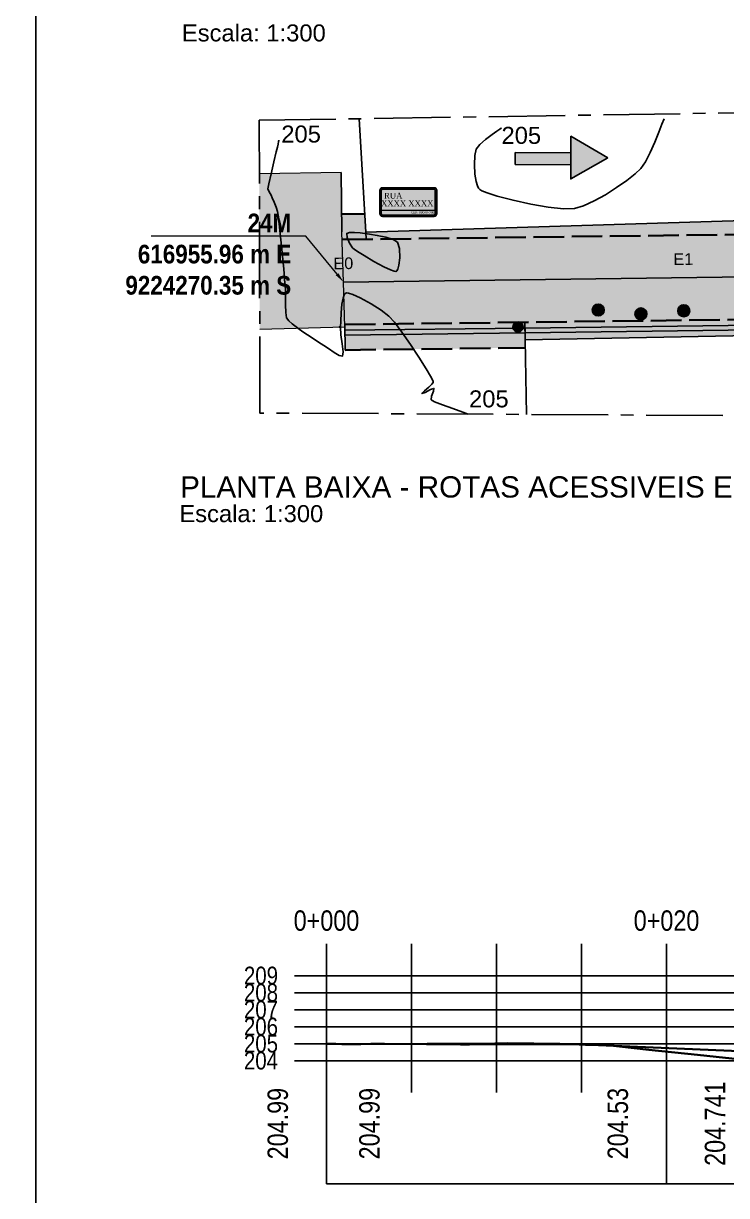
# Model space of a CAD drawing. Header units: feet. Extents: x 203667 to 205527, y 9204857 to 9205156.
# Drawn here: x 204152.3 to 204193.7, y 9204951.6 to 9205020.5 of the extents above; entities that cross this region are included whole.
import ezdxf
from ezdxf import colors
from ezdxf.entities.mleader import LeaderData, LeaderLine
from ezdxf.enums import TextEntityAlignment as Align
from ezdxf.math import Vec2, Vec3

# ---------------------------------------------------------------- set-up
doc = ezdxf.new("R2010")
doc.units = ezdxf.units.FT
doc.header["$LTSCALE"] = 0.3
doc.header["$MEASUREMENT"] = 0
for name, pattern in [('ACAD_ISO02W100', [15, 12, -3]), ('CENTER2', [1.125, 0.75, -0.125, 0.125, -0.125]), ('CONTINUO', [0])]:
    doc.linetypes.add(name, pattern=pattern)
for name, color, linetype in [('_EIXO PROJETADO', 2, 'Continuous'), ('C-ROAD-CNTR-N', 92, 'Continuous'), ('C-ROAD-PROF-GRID-MAJR', 8, 'Continuous'), ('C-ROAD-PROF-GRID-MINR', 8, 'Continuous'), ('C-ROAD-PROF-TEXT', 7, 'Continuous'), ('C-ROAD-PROF-TICK', 7, 'Continuous'), ('C-ROAD-PROF-TTLB', 5, 'Continuous'), ('C1-HM-CURVA_MESTRA', 5, 'Continuous'), ('Calçada Projetada', 20, 'Continuous'), ('Edificação Existente', 1, 'Continuous'), ('Estacas', 7, 'CONTINUO'), ('F-HZ-ESTACA', 98, 'Continuous'), ('L-tree', 102, 'Continuous'), ('MF', 7, 'CONTINUO'), ('Pavimento projetado', 51, 'Continuous'), ('Poste e Rede Elétrica', 6, 'Continuous'), ('SINALIZACAO', 1, 'Continuous'), ('TEXTOS', 7, 'Continuous')]:
    doc.layers.add(name, color=color, linetype=linetype)
for name, color, linetype, lineweight in [('Alvenaria de 1 Vez', 6, 'ACAD_ISO02W100', 35), ('C-ROAD-PROF', 1, 'Continuous', 35), ('Cotas Acessibilidade', 5, 'Continuous', 25), ('Cotas Calçadas', 7, 'Continuous', 25), ('Detalhe 2', 1, 'Continuous', 18), ('EDIF', 7, 'Continuous', 0), ('MEIO FIO PROJETADO', 7, 'ACAD_ISO02W100', 35), ('PAVIMENTO', 251, 'Continuous', 9)]:
    doc.layers.add(name, color=color, linetype=linetype, lineweight=lineweight)
doc.styles.add('Arial', font='arial.ttf')
doc.styles.add('COTAS', font='ariblk.ttf', dxfattribs={"width": 0.75})
doc.styles.add('PONTOS_DADOS', font='BOOKOS.TTF')
doc.styles.add('Roman', font='arial.ttf', dxfattribs={"height": 2})
doc.styles.add('TARCISIO', font='swissci.ttf')

# ---------------------------------------------------------------- blocks, each defined once
blk = doc.blocks.new('A$C7DBB18B5')
at = {"layer": 'Detalhe 2', "lineweight": 20}
h = blk.add_hatch(color=5, dxfattribs=at)
h.dxf.hatch_style = 1
h.paths.add_polyline_path([(0.475, 0.25), (0.025, 0.25, 0.414214), (0, 0.225), (0, 0.025, 0.414214), (0.025, 0), (0.475, 0, 0.414214), (0.5, 0.025), (0.5, 0.225, 0.414214)])
h.paths.add_polyline_path([(0.495, 0.225), (0.495, 0.025, -0.414214), (0.475, 0.005), (0.025, 0.005, -0.414214), (0.005, 0.025), (0.005, 0.225, -0.414214), (0.025, 0.245), (0.475, 0.245, -0.414214)], flags=16)
h.paths.add_polyline_path([(0.485, 0.225), (0.485, 0.025, -0.414214), (0.475, 0.015), (0.025, 0.015, -0.414214), (0.015, 0.025), (0.015, 0.225, -0.414214), (0.025, 0.235), (0.475, 0.235, -0.414214)], flags=0)
h = blk.add_hatch(color=7, dxfattribs=at)
h.dxf.hatch_style = 1
h.paths.add_polyline_path([(0.475, 0.245), (0.025, 0.245, 0.414214), (0.005, 0.225), (0.005, 0.025, 0.414214), (0.025, 0.005), (0.475, 0.005, 0.414214), (0.495, 0.025), (0.495, 0.225, 0.414214)])
h.paths.add_polyline_path([(0.485, 0.225), (0.485, 0.025, -0.414214), (0.475, 0.015), (0.025, 0.015, -0.414214), (0.015, 0.025), (0.015, 0.225, -0.414214), (0.025, 0.235), (0.475, 0.235, -0.414214)], flags=16)
h = blk.add_hatch(color=5, dxfattribs=at)
h.dxf.hatch_style = 1
h.paths.add_polyline_path([(0.485, 0.225, 0.414214), (0.475, 0.235), (0.025, 0.235, 0.414214), (0.015, 0.225), (0.015, 0.025, 0.414214), (0.025, 0.015), (0.475, 0.015, 0.414214), (0.485, 0.025)])
at = {"layer": 'Detalhe 2', "color": 7, "lineweight": 20}
for points in [[(0.025, 0), (0.475, 0, 0.414214), (0.5, 0.025), (0.5, 0.225, 0.414214), (0.475, 0.25), (0.025, 0.25, 0.414214), (0, 0.225), (0, 0.025, 0.414214)], [(0.025, 0.005), (0.475, 0.005, 0.414214), (0.495, 0.025), (0.495, 0.225, 0.414214), (0.475, 0.245), (0.025, 0.245, 0.414214), (0.005, 0.225), (0.005, 0.025, 0.414214)], [(0.025, 0.015), (0.475, 0.015, 0.414214), (0.485, 0.025), (0.485, 0.225, 0.414214), (0.475, 0.235), (0.025, 0.235, 0.414214), (0.015, 0.225), (0.015, 0.025, 0.414214)]]:
    blk.add_lwpolyline(points, format="xyb", close=True, dxfattribs=at)
blk.add_lwpolyline([(0.015, 0.055), (0.485, 0.055)], dxfattribs=at)
at = {"color": 7, "lineweight": 20, "true_color": 0xffffff, "style": 'PONTOS_DADOS'}
for s, height, p in [('RUA', 0.05, (0.119, 0.205)), ('XXXX XXXX', 0.05, (0.241, 0.139)), ('CEP: 00000-000', 0.02, (0.374, 0.045))]:
    blk.add_text(s, height=height, dxfattribs=at).set_placement(p, align=Align.TOP_CENTER)
blk = doc.blocks.new('A$C0B4D12F7')
at = {"layer": 'SINALIZACAO'}
h = blk.add_hatch(color=4, dxfattribs=at)
h.dxf.hatch_style = 1
h.paths.add_polyline_path([(3.391, 0), (5.645, 1.302), (3.391, 2.603)])
h = blk.add_hatch(color=4, dxfattribs=at)
h.dxf.hatch_style = 1
h.paths.add_polyline_path([(3.391, 1.591), (0, 1.591), (0, 0.867), (3.391, 0.867)])
at = {"layer": 'SINALIZACAO', "color": 4}
for p, q in [((3.391, 1.591), (0, 1.591)), ((0, 0.867), (0, 1.591)), ((3.391, 0.867), (0, 0.867))]:
    blk.add_line(p, q, dxfattribs=at)
blk.add_lwpolyline([(5.645, 1.302), (3.391, 2.603), (3.391, 0)], close=True, dxfattribs=at)

msp = doc.modelspace()

# ---------------------------------------------------------------- hatches: boundary and pattern name
at = {"layer": 'Calçada Projetada'}
h = msp.add_hatch(color=256, dxfattribs=at)
h.dxf.hatch_style = 1
h.paths.add_polyline_path([(204172.366, 9205009.336), (204171.019, 9205009.319), (204171.034, 9205008.265), (204171.048, 9205007.819), (204172.453, 9205007.836), (204172.429, 9205008.244)])
h = msp.add_hatch(color=256, dxfattribs=at)
h.dxf.hatch_style = 1
h.paths.add_polyline_path([(204203.642, 9205008.228), (204203.581, 9205009.221), (204172.429, 9205008.244), (204172.453, 9205007.837)])
h = msp.add_hatch(color=256, dxfattribs=at)
h.dxf.hatch_style = 1
h.paths.add_polyline_path([(204171.203, 9205002.821), (204171.207, 9205002.676), (204171.203, 9205002.676), (204171.219, 9205001.321), (204181.819, 9205001.454), (204181.81, 9205001.924), (204181.797, 9205002.954)])
h = msp.add_hatch(color=256, dxfattribs=at)
h.dxf.hatch_style = 1
h.paths.add_polyline_path([(204201.165, 9205002.293), (204201.153, 9205003.196), (204194.206, 9205003.109, -0.084425), (204194.091, 9205003.082, -0.108658), (204193.942, 9205003.106), (204181.797, 9205002.954), (204181.81, 9205001.924)])
at = {"layer": 'L-tree', "linetype": 'Continuous'}
h = msp.add_hatch(color=256, dxfattribs=at)
h.dxf.hatch_style = 1
h.paths.add_polyline_path([(204186.084, 9205004.025, 1), (204186.127, 9205003.324, 1)])
h = msp.add_hatch(color=256, dxfattribs=at)
h.dxf.hatch_style = 1
h.paths.add_polyline_path([(204188.595, 9205003.793, 1), (204188.638, 9205003.092, 1)])
h = msp.add_hatch(color=256, dxfattribs=at)
h.dxf.hatch_style = 1
h.paths.add_polyline_path([(204191.119, 9205003.979, 1), (204191.161, 9205003.277, 1)])
at = {"layer": 'PAVIMENTO', "lineweight": 20}
h = msp.add_hatch(color=9, dxfattribs=at)
h.dxf.hatch_style = 1
h.paths.add_polyline_path([(204171.034, 9205008.265), (204171.009, 9205010.012), (204170.984, 9205011.76), (204166.175, 9205011.692), (204166.196, 9205002.551), (204171.207, 9205002.676), (204171.125, 9205005.32)])
at = {"layer": 'Pavimento projetado', "lineweight": 20}
h = msp.add_hatch(color=256, dxfattribs=at)
h.dxf.hatch_style = 1
h.paths.add_polyline_path([(204205.278, 9205003.247), (204226.704, 9205003.387), (204226.938, 9205003.378), (204226.899, 9205009.384), (204203.64, 9205008.227), (204171.046, 9205007.819), (204171.123, 9205005.32), (204171.201, 9205002.821)])
at = {"layer": 'Poste e Rede Elétrica', "linetype": 'ByBlock'}
h = msp.add_hatch(color=256, dxfattribs=at)
h.dxf.hatch_style = 1
h.paths.add_polyline_path([(204181.372, 9205002.972, 1), (204181.408, 9205002.371, 1)])

# ---------------------------------------------------------------- linework, layer by layer
at = {"layer": '_EIXO PROJETADO', "linetype": 'CENTER2', "ltscale": 20}
msp.add_lwpolyline([(204356.771, 9204996.586), (204318.552, 9204996.909), (204298.75, 9204996.135), (204275.762, 9204996.333), (204241.027, 9204995.003), (204227.182, 9204997.294), (204166.207, 9204997.614), (204166.169, 9205014.832), (204227.242, 9205015.79), (204311.988, 9205015.456), (204355.115, 9205016.648), (204356.771, 9204996.586)], dxfattribs=at)
at = {"layer": 'Alvenaria de 1 Vez', "ltscale": 0.5}
for p, q in [((204171.019, 9205009.319), (204172.366, 9205009.336)), ((204171.219, 9205001.321), (204181.819, 9205001.454))]:
    msp.add_line(p, q, dxfattribs=at)
at = {"layer": 'C-ROAD-CNTR-N', "color": 98, "linetype": 'Continuous', "lineweight": -3, "flags": 128}
msp.add_lwpolyline([(204171.125, 9205005.32), (204203.792, 9205005.741), (204226.775, 9205006.386), (204254.714, 9205005.382), (204306.264, 9205005.112), (204315.742, 9205005.099, 0.001872), (204315.754, 9205005.099), (204351.986, 9205005.32)], format="xyb", dxfattribs=at)
at = {"layer": 'C-ROAD-PROF', "color": 5, "linetype": 'Continuous', "lineweight": 35, "flags": 128}
msp.add_lwpolyline([(204170.123, 9204960.508), (204170.124, 9204960.508), (204170.262, 9204960.509), (204170.412, 9204960.508), (204170.439, 9204960.508), (204171.023, 9204960.5), (204171.533, 9204960.495), (204172.042, 9204960.495), (204180.023, 9204960.541), (204180.787, 9204960.543), (204181.55, 9204960.54), (204182.314, 9204960.533), (204183.077, 9204960.521), (204183.841, 9204960.505), (204184.604, 9204960.484), (204185.367, 9204960.459), (204186.131, 9204960.429), (204202.68, 9204959.731)], dxfattribs=at)
at = {"layer": 'C-ROAD-PROF', "color": 1, "linetype": 'Continuous', "lineweight": 35, "flags": 128}
msp.add_lwpolyline([(204170.123, 9204960.508), (204170.28, 9204960.509), (204170.328, 9204960.508), (204170.335, 9204960.508), (204170.35, 9204960.508), (204170.356, 9204960.508), (204170.366, 9204960.508), (204170.385, 9204960.508), (204170.415, 9204960.508), (204170.475, 9204960.508), (204170.542, 9204960.508), (204170.666, 9204960.507), (204171.506, 9204960.496), (204171.728, 9204960.493), (204171.831, 9204960.494), (204172.067, 9204960.496), (204172.147, 9204960.497), (204172.737, 9204960.503), (204172.802, 9204960.504), (204172.91, 9204960.505), (204172.935, 9204960.505), (204172.982, 9204960.505), (204173.111, 9204960.507), (204173.117, 9204960.507), (204173.132, 9204960.507), (204173.207, 9204960.508), (204173.213, 9204960.508), (204173.23, 9204960.508), (204173.241, 9204960.507), (204173.269, 9204960.506), (204173.534, 9204960.512), (204176.009, 9204960.495), (204178.015, 9204960.477), (204178.533, 9204960.481), (204180.02, 9204960.485), (204180.712, 9204960.485), (204181.343, 9204960.485), (204182.211, 9204960.486), (204182.411, 9204960.486), (204182.652, 9204960.486), (204184.444, 9204960.485), (204184.604, 9204960.485), (204184.845, 9204960.484), (204184.879, 9204960.484), (204185.074, 9204960.483), (204185.344, 9204960.482), (204185.375, 9204960.482), (204185.819, 9204960.479), (204186.311, 9204960.476), (204189.089, 9204960.153), (204191.954, 9204959.863), (204195.07, 9204959.529)], dxfattribs=at)
msp.add_lwpolyline([(204170.123, 9204960.508), (204170.28, 9204960.509), (204170.328, 9204960.508), (204170.335, 9204960.508), (204170.35, 9204960.508), (204170.356, 9204960.508), (204170.366, 9204960.508), (204170.385, 9204960.508), (204170.415, 9204960.508), (204170.475, 9204960.508), (204170.542, 9204960.508), (204170.666, 9204960.507), (204171.506, 9204960.496), (204171.728, 9204960.493), (204171.831, 9204960.494), (204172.067, 9204960.496), (204172.147, 9204960.497), (204172.737, 9204960.503), (204172.802, 9204960.504), (204172.91, 9204960.505), (204172.935, 9204960.505), (204172.982, 9204960.505), (204173.111, 9204960.507), (204173.117, 9204960.507), (204173.132, 9204960.507), (204173.207, 9204960.508), (204173.213, 9204960.508), (204173.23, 9204960.508), (204173.241, 9204960.507), (204173.269, 9204960.506), (204173.534, 9204960.512), (204176.009, 9204960.495), (204178.015, 9204960.477), (204178.533, 9204960.481), (204180.02, 9204960.485), (204180.712, 9204960.485), (204181.343, 9204960.485), (204182.211, 9204960.486), (204182.411, 9204960.486), (204182.652, 9204960.486), (204184.444, 9204960.485), (204184.604, 9204960.485), (204184.845, 9204960.484), (204184.879, 9204960.484), (204185.074, 9204960.483), (204185.344, 9204960.482), (204185.375, 9204960.482), (204185.819, 9204960.479), (204186.311, 9204960.476), (204189.089, 9204960.153), (204191.954, 9204959.863), (204195.07, 9204959.529)], dxfattribs=at)
at = {"layer": 'C-ROAD-PROF-GRID-MAJR', "color": 8, "linetype": 'Continuous', "lineweight": -3}
for p, q in [((204170.123, 9204964.52), (204350.123, 9204964.52)), ((204170.123, 9204959.52), (204170.123, 9204964.52)), ((204190.123, 9204959.52), (204190.123, 9204964.52)), ((204170.123, 9204963.52), (204350.123, 9204963.52)), ((204170.123, 9204962.52), (204350.123, 9204962.52)), ((204170.123, 9204961.52), (204350.123, 9204961.52)), ((204170.123, 9204960.52), (204350.123, 9204960.52)), ((204170.123, 9204959.52), (204350.123, 9204959.52))]:
    msp.add_line(p, q, dxfattribs=at)
at = {"layer": 'C-ROAD-PROF-GRID-MINR', "color": 8, "linetype": 'Continuous', "lineweight": -3}
for p, q in [((204175.123, 9204959.52), (204175.123, 9204964.52)), ((204180.123, 9204959.52), (204180.123, 9204964.52)), ((204185.123, 9204959.52), (204185.123, 9204964.52))]:
    msp.add_line(p, q, dxfattribs=at)
at = {"layer": 'C-ROAD-PROF-TEXT', "color": 7, "linetype": 'Continuous', "lineweight": -3}
for p, q in [((204170.123, 9204962.645), (204170.123, 9204966.395)), ((204175.123, 9204962.645), (204175.123, 9204966.395)), ((204180.123, 9204962.645), (204180.123, 9204966.395)), ((204185.123, 9204962.645), (204185.123, 9204966.395)), ((204190.123, 9204962.645), (204190.123, 9204966.395)), ((204168.248, 9204964.52), (204171.998, 9204964.52)), ((204168.248, 9204963.52), (204171.998, 9204963.52)), ((204168.248, 9204962.52), (204171.998, 9204962.52)), ((204168.248, 9204961.52), (204171.998, 9204961.52)), ((204170.123, 9204957.645), (204170.123, 9204961.395)), ((204175.123, 9204957.645), (204175.123, 9204961.395)), ((204180.123, 9204957.645), (204180.123, 9204961.395)), ((204185.123, 9204957.645), (204185.123, 9204961.395)), ((204190.123, 9204957.645), (204190.123, 9204961.395)), ((204168.248, 9204960.52), (204171.998, 9204960.52)), ((204168.248, 9204959.52), (204171.998, 9204959.52))]:
    msp.add_line(p, q, dxfattribs=at)
at = {"layer": 'C-ROAD-PROF-TICK', "color": 7, "linetype": 'Continuous', "lineweight": -3}
msp.add_line((204190.123, 9204952.283), (204190.123, 9204959.52), dxfattribs=at)
at = {"layer": 'C-ROAD-PROF-TTLB', "color": 5, "linetype": 'Continuous', "lineweight": -3}
for p, q in [((204170.123, 9204959.52), (204170.123, 9204964.52)), ((204170.123, 9204964.52), (204350.123, 9204964.52)), ((204170.123, 9204959.52), (204350.123, 9204959.52))]:
    msp.add_line(p, q, dxfattribs=at)
msp.add_3dface([(204170.123, 9204952.283), (204350.123, 9204952.283), (204350.123, 9204959.52), (204170.123, 9204959.52)], dxfattribs=at)
at = {"layer": 'C1-HM-CURVA_MESTRA', "linetype": 'Continuous', "lineweight": -3, "elevation": 205, "flags": 128}
for points in [[(204180.42, 9205014.393), (204180.392, 9205014.371), (204180.313, 9205014.313), (204180.145, 9205014.196), (204179.863, 9205014), (204179.476, 9205013.712), (204179.137, 9205013.41), (204178.933, 9205013.131), (204178.85, 9205012.76), (204178.821, 9205012.233), (204178.85, 9205011.658), (204178.919, 9205011.236), (204178.999, 9205010.979), (204179.066, 9205010.849), (204179.104, 9205010.798), (204179.141, 9205010.765), (204179.269, 9205010.69), (204179.576, 9205010.563), (204180.164, 9205010.373), (204181.097, 9205010.128), (204182.139, 9205009.902), (204183.169, 9205009.726), (204184.065, 9205009.63), (204184.709, 9205009.646), (204185.246, 9205009.804), (204185.871, 9205010.087), (204186.535, 9205010.456), (204187.189, 9205010.871), (204187.785, 9205011.292), (204188.273, 9205011.679), (204188.604, 9205011.992), (204188.885, 9205012.395), (204189.165, 9205012.938), (204189.429, 9205013.541), (204189.663, 9205014.125), (204189.85, 9205014.612), (204189.977, 9205014.923)], [(204167.324, 9205013.668), (204167.32, 9205013.647), (204167.304, 9205013.577), (204167.272, 9205013.435), (204167.232, 9205013.26), (204167.163, 9205012.974), (204167.022, 9205012.381), (204166.86, 9205011.687), (204166.727, 9205011.096), (204166.676, 9205010.811), (204166.756, 9205010.621), (204166.861, 9205010.433), (204166.932, 9205010.277), (204167.048, 9205010.013), (204167.168, 9205009.718), (204167.251, 9205009.47), (204167.298, 9205009.151), (204167.365, 9205008.551), (204167.441, 9205007.808), (204167.514, 9205007.059), (204167.573, 9205006.441), (204167.605, 9205006.093), (204167.633, 9205005.802), (204167.663, 9205005.464), (204167.692, 9205005.125), (204167.713, 9205004.833), (204167.718, 9205004.471), (204167.715, 9205003.984), (204167.727, 9205003.518), (204167.779, 9205003.219), (204167.91, 9205003.042), (204168.111, 9205002.86), (204168.333, 9205002.689), (204168.523, 9205002.546), (204168.797, 9205002.352), (204169.215, 9205002.071), (204169.647, 9205001.788), (204169.964, 9205001.587), (204170.238, 9205001.404), (204170.572, 9205001.178), (204170.878, 9205001.003), (204171.069, 9205000.968), (204171.106, 9205001.206), (204171.052, 9205001.677), (204170.976, 9205002.216), (204170.945, 9205002.656), (204170.957, 9205003.024), (204170.982, 9205003.517), (204171.031, 9205004.027), (204171.097, 9205004.375), (204171.167, 9205004.564), (204171.224, 9205004.643), (204171.257, 9205004.666), (204171.297, 9205004.677), (204171.415, 9205004.67), (204171.669, 9205004.594), (204172.112, 9205004.395), (204172.744, 9205004.047), (204173.346, 9205003.661), (204173.795, 9205003.317), (204174.115, 9205002.956), (204174.558, 9205002.367), (204175.061, 9205001.649), (204175.56, 9205000.899), (204175.993, 9205000.216), (204176.249, 9204999.786), (204176.367, 9204999.563), (204176.403, 9204999.474), (204176.407, 9204999.45), (204176.394, 9204999.407), (204176.326, 9204999.306), (204176.151, 9204999.135), (204175.887, 9204998.915), (204175.732, 9204998.756), (204175.918, 9204998.824), (204176.239, 9204998.997), (204176.444, 9204999.063), (204176.416, 9204998.892), (204176.306, 9204998.608), (204176.276, 9204998.392), (204176.485, 9204998.276), (204176.951, 9204998.095), (204177.546, 9204997.883), (204178.146, 9204997.671), (204178.466, 9204997.55)]]:
    msp.add_lwpolyline(points, dxfattribs=at)
msp.add_lwpolyline([(204171.645, 9205007.334), (204171.667, 9205007.313), (204171.748, 9205007.251), (204171.952, 9205007.113), (204172.336, 9205006.874), (204172.916, 9205006.534), (204173.501, 9205006.219), (204173.896, 9205006.033), (204174.112, 9205005.956), (204174.204, 9205005.944), (204174.232, 9205005.951), (204174.263, 9205005.978), (204174.317, 9205006.078), (204174.381, 9205006.319), (204174.428, 9205006.743), (204174.415, 9205007.288), (204174.309, 9205007.659), (204174.053, 9205007.819), (204173.616, 9205007.954), (204173.112, 9205008.06), (204172.659, 9205008.135), (204172.371, 9205008.175), (204172.101, 9205008.206), (204171.771, 9205008.231), (204171.477, 9205008.228), (204171.319, 9205008.175), (204171.336, 9205007.945), (204171.477, 9205007.602), (204171.645, 9205007.334)], close=True, dxfattribs=at)
at = {"layer": 'Calçada Projetada'}
for p, q in [((204172.429, 9205008.244), (204172.453, 9205007.837)), ((204171.2, 9205002.863), (204171.219, 9205001.321)), ((204181.81, 9205001.924), (204181.797, 9205002.954))]:
    msp.add_line(p, q, dxfattribs=at)
at = {"layer": 'Cotas Acessibilidade', "color": 5}
for p, q in [((204181.801, 9205002.614, 0), (204171.205, 9205002.481, 0)), ((204203.778, 9205002.904, 0), (204181.801, 9205002.614, 0)), ((204181.801, 9205002.614, 0), (204181.803, 9205002.474, 0)), ((204203.781, 9205002.624, 0), (204181.805, 9205002.334, 0)), ((204181.805, 9205002.334, 0), (204171.208, 9205002.201, 0)), ((204181.805, 9205002.334, 0), (204181.803, 9205002.474, 0))]:
    msp.add_line(p, q, dxfattribs=at)
at = {"layer": 'Cotas Calçadas'}
msp.add_line((204171.034, 9205008.265), (204170.984, 9205011.76), dxfattribs=at)
msp.add_lwpolyline([(204365.72, 9205089.176), (204153.025, 9205089.176), (204153.025, 9204883.252), (204365.72, 9204883.252)], close=True, dxfattribs=at)
at = {"layer": 'EDIF'}
for p in [(204172.429, 9205008.244), (204181.81, 9205001.924)]:
    msp.add_point(p, dxfattribs=at)
at = {"layer": 'Edificação Existente', "color": 1}
for points in [[(204172.04, 9205014.924), (204172.429, 9205008.244), (204203.581, 9205009.221), (204203.217, 9205015.413)], [(204172.04, 9205014.924), (204172.429, 9205008.244), (204203.581, 9205009.221), (204203.217, 9205015.413)], [(204181.894, 9204997.532), (204181.81, 9205001.924), (204201.165, 9205002.293), (204201.257, 9204997.43)]]:
    msp.add_lwpolyline(points, dxfattribs=at)
at = {"layer": 'L-tree', "linetype": 'Continuous'}
for centre in [(204186.105, 9205003.674), (204188.616, 9205003.442), (204191.14, 9205003.628)]:
    msp.add_circle(centre, 0.351, dxfattribs=at)
at = {"layer": 'MEIO FIO PROJETADO', "ltscale": 0.5}
for p, q in [((204171.048, 9205007.819), (204203.642, 9205008.228)), ((204171.203, 9205002.821), (204203.944, 9205003.231))]:
    msp.add_line(p, q, dxfattribs=at)
at = {"layer": 'MF'}
for p in [(204171.125, 9205005.32), (204170.87, 9205002.665)]:
    msp.add_point(p, dxfattribs=at)
at = {"layer": 'PAVIMENTO', "color": 9, "lineweight": 20}
msp.add_lwpolyline([(204166.196, 9205002.551), (204171.207, 9205002.676), (204171.125, 9205005.32), (204171.034, 9205008.265), (204171.009, 9205010.012), (204170.984, 9205011.76), (204166.175, 9205011.692)], dxfattribs=at)
at = {"layer": 'Poste e Rede Elétrica', "linetype": 'ByBlock'}
msp.add_circle((204181.39, 9205002.672), 0.301, dxfattribs=at)

# ---------------------------------------------------------------- block references
at = {"layer": 'Estacas', "xscale": 0.9639661851663489, "yscale": 0.9639661851663489, "zscale": 0.9639661851663489, "rotation": 359.6279584683776}
msp.add_blockref('A$C0B4D12F7', (204181.219, 9205011.405, 0), dxfattribs=at)
at = {"layer": 'SINALIZACAO', "xscale": 6.762977136762542, "yscale": 6.762977136762542, "zscale": 6.762977136762542}
msp.add_blockref('A$C7DBB18B5', (204173.243, 9205009.179), dxfattribs=at)

# ---------------------------------------------------------------- texts
at = {"linetype": 'Continuous', "style": 'Roman'}
for s, height, p in [('Escala: 1:300', 1, (204161.617, 9205019.472)), ('PLANTA BAIXA - ROTAS ACESSIVEIS E SINALIZAÇÃO', 1.25, (204161.514, 9204992.644)), ('Escala: 1:300', 1, (204161.469, 9204991.198))]:
    msp.add_text(s, height=height, dxfattribs=at).set_placement(p)
at = {"layer": 'C-ROAD-PROF-TEXT', "color": 7, "linetype": 'Continuous', "lineweight": -3, "char_height": 1.2, "attachment_point": 8, "line_spacing_factor": 1.2, "style": 'TARCISIO'}
for s, insert in [('0+000', (204170.123, 9204967.145)), ('0+020', (204190.123, 9204967.145))]:
    msp.add_mtext(s, dxfattribs=dict(at, insert=insert))
at = {"layer": 'C-ROAD-PROF-TEXT', "color": 7, "linetype": 'Continuous', "lineweight": -3, "char_height": 1.05, "attachment_point": 6, "style": 'TARCISIO'}
for s, insert in [('209', (204167.273, 9204964.52)), ('208', (204167.273, 9204963.52)), ('207', (204167.273, 9204962.52)), ('206', (204167.273, 9204961.52)), ('205', (204167.273, 9204960.52)), ('204', (204167.273, 9204959.52))]:
    msp.add_mtext(s, dxfattribs=dict(at, insert=insert))
at = {"layer": 'C-ROAD-PROF-TEXT', "color": 1, "linetype": 'Continuous', "lineweight": -3, "char_height": 1.2, "attachment_point": 8, "rotation": 90, "style": 'TARCISIO'}
for s, insert in [('204.99', (204167.873, 9204955.819)), ('204.53', (204187.873, 9204955.819))]:
    msp.add_mtext(s, dxfattribs=dict(at, insert=insert))
at = {"layer": 'C-ROAD-PROF-TEXT', "color": 5, "linetype": 'Continuous', "lineweight": -3, "char_height": 1.2, "attachment_point": 2, "rotation": 90, "style": 'TARCISIO'}
for s, insert in [('204.99', (204172.046, 9204955.819)), ('204.741', (204192.373, 9204955.819))]:
    msp.add_mtext(s, dxfattribs=dict(at, insert=insert))
at = {"layer": 'C1-HM-CURVA_MESTRA', "linetype": 'Continuous', "lineweight": -3, "style": 'Arial'}
for p in [(204167.464, 9205013.525, 412), (204180.416, 9205013.446, 412), (204178.508, 9204997.947, 412)]:
    msp.add_text('205', height=1, dxfattribs=at).set_placement(p)
at = {"layer": 'F-HZ-ESTACA', "color": 98, "linetype": 'Continuous', "lineweight": -3, "char_height": 0.6858, "attachment_point": 8, "rotation": 0.73818, "style": 'Arial'}
for s, insert in [('{\\fArial|b0|i0|c0|p2;E0}', (204171.116, 9205006.068)), ('{\\fArial|b0|i0|c0|p2;E1}', (204191.114, 9205006.326))]:
    msp.add_mtext(s, dxfattribs=dict(at, insert=insert))

# ---------------------------------------------------------------- leaders
at = {"layer": 'TEXTOS', "color": 1}
ml = msp.add_multileader_mtext('Standard', dxfattribs=at)
ml.set_content('24M \\P616955.96 m E\\P9224270.35 m S', color=1, style='COTAS')
ml.set_leader_properties(color=256, linetype='ByLayer', lineweight=0)
ml.build(insert=Vec2(0, 0))
ml.multileader.update_dxf_attribs({"text_right_attachment_type": 6, "dogleg_length": 0.36, "arrow_head_size": 0.6})
ctx = ml.context
ctx.base_point, ctx.char_height, ctx.arrow_head_size, ctx.landing_gap_size, ctx.plane_origin = Vec3(204157.576, 9205008.786), 1.1, 0.6, 0.5, Vec3(204164.543, 9205033.522)
ctx.right_attachment, ctx.text_align_type = 6, 2
notes = []
notes.append((ctx, [(1, (1, 1, 0), (204168.908, 9205008.026), (-1, 0), 0.36, [(0, [(204171.125, 9205005.32)], 0, [])])]))
ctx.mtext.insert, ctx.mtext.width, ctx.mtext.alignment, ctx.mtext.flow_direction = Vec3(204168.048, 9205009.346), 15.74927, 3, 5
for ctx, leaders in notes:
    for number, flags, end, landing, length, lines in leaders:
        leader = LeaderData()
        leader.index, (leader.has_last_leader_line, leader.has_dogleg_vector, leader.attachment_direction) = number, flags
        leader.last_leader_point, leader.dogleg_vector, leader.dogleg_length = Vec3(end), Vec3(landing), length
        for number, points, colour, breaks in lines:
            line = LeaderLine()
            line.index, line.vertices, line.color, line.breaks = number, Vec3.list(points), colors.encode_raw_color(colour), breaks
            leader.lines.append(line)
        ctx.leaders.append(leader)

doc.saveas('drawing.dxf')
